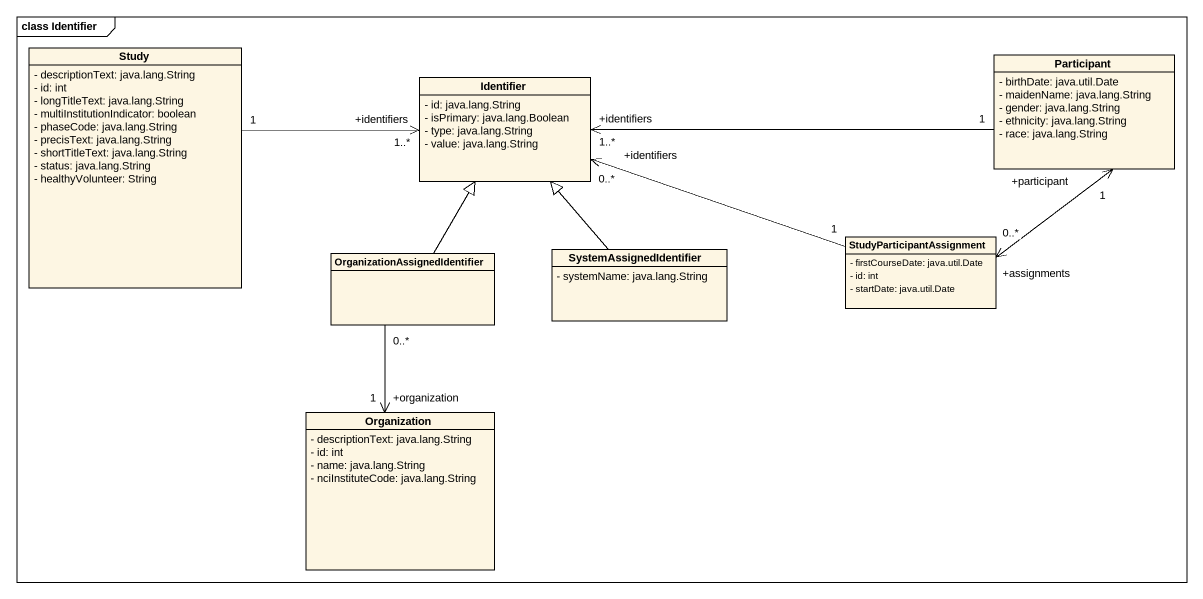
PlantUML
@startuml
mainframe class Identifier
hide circle
hide empty members
skinparam classAttributeIconSize 0
class Study {
  - descriptionText: java.lang.String
  - id: int
  - longTitleText: java.lang.String
  - multiInstitutionIndicator: boolean
  - phaseCode: java.lang.String
  - precisText: java.lang.String
  - shortTitleText: java.lang.String
  - status: java.lang.String
  - healthyVolunteer: String
}
class Identifier {
  - id: java.lang.String
  - isPrimary: java.lang.Boolean
  - type: java.lang.String
  - value: java.lang.String
}
class "Participant" as Participant_ {
  - birthDate: java.util.Date
  - maidenName: java.lang.String
  - gender: java.lang.String
  - ethnicity: java.lang.String
  - race: java.lang.String
}
class "OrganizationAssignedIdentifier" as OrganizationAssignedIdentifi
class SystemAssignedIdentifier {
  - systemName: java.lang.String
}
class StudyParticipantAssignment {
  - firstCourseDate: java.util.Date
  - id: int
  - startDate: java.util.Date
}
class Organization {
  - descriptionText: java.lang.String
  - id: int
  - name: java.lang.String
  - nciInstituteCode: java.lang.String
}
Study "1" -right-> "+identifiers\n1..*" Identifier
Participant_ "1" -left-> "+identifiers\n1..*" Identifier
OrganizationAssignedIdentifi -up-|> Identifier
OrganizationAssignedIdentifi "0..*" --> "+organization\n1" Organization
SystemAssignedIdentifier -up-|> Identifier
StudyParticipantAssignment "1" -left-> "+identifiers\n0..*" Identifier
StudyParticipantAssignment "+assignments\n0..*" <-up-> "+participant\n1" Participant_
@enduml
